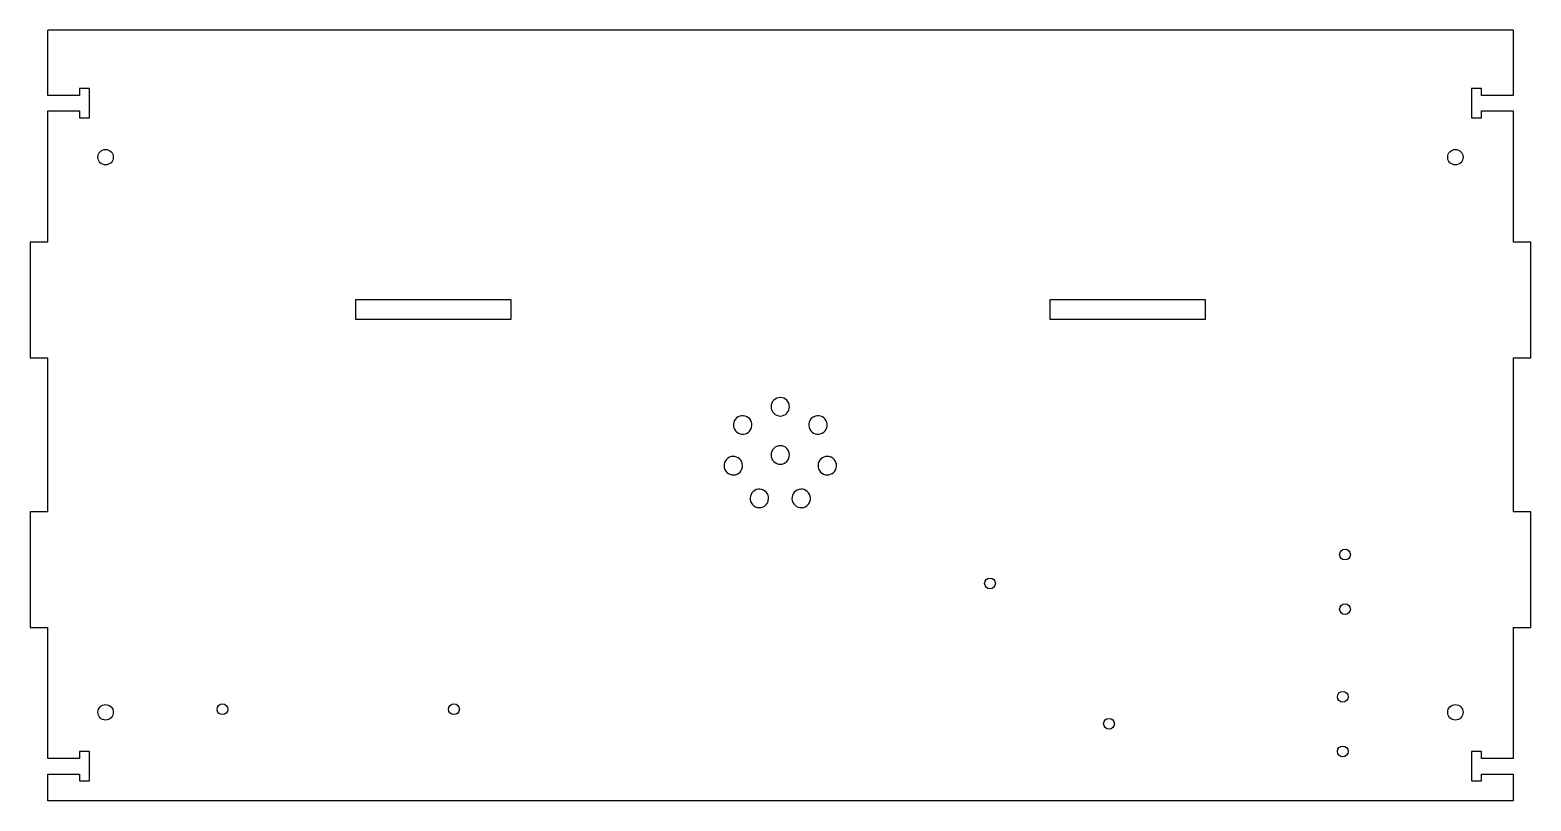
# Model space of a CAD drawing. Header units: millimetres. Extents: x -247 to 247, y -121 to 133.
import ezdxf

# ---------------------------------------------------------------- set-up
doc = ezdxf.new("R2010")
doc.units = ezdxf.units.MM

msp = doc.modelspace()

# ---------------------------------------------------------------- linework, layer by layer
at = {"color": 7, "linetype": 'Continuous', "lineweight": 25}
for p, q in [((-241.3, 111.76), (-241.3, 133.35)), ((241.3, 133.35), (-241.3, 133.35)), ((241.3, 133.35), (241.3, 111.76)), ((-230.89, 114.05), (-230.89, 111.76)), ((-227.58, 114.05), (-230.89, 114.05)), ((-227.58, 104.39), (-227.58, 114.05)), ((227.58, 114.05), (227.58, 104.39)), ((230.89, 114.05), (227.58, 114.05)), ((230.89, 111.76), (230.89, 114.05)), ((-230.89, 111.76), (-241.3, 111.76)), ((241.3, 111.76), (230.89, 111.76)), ((-241.3, 106.68), (-230.89, 106.68)), ((-241.3, 63.5), (-241.3, 106.68)), ((-230.89, 106.68), (-230.89, 104.39)), ((-230.89, 104.39), (-227.58, 104.39)), ((227.58, 104.39), (230.89, 104.39)), ((230.89, 106.68), (241.3, 106.68)), ((230.89, 104.39), (230.89, 106.68)), ((241.3, 106.68), (241.3, 63.5)), ((-241.3, 63.5), (-247.14, 63.5)), ((-247.14, 63.5), (-247.14, 25.4)), ((247.14, 63.5), (241.3, 63.5)), ((247.14, 25.4), (247.14, 63.5)), ((-139.83, 44.58), (-88.77, 44.58)), ((-139.83, 37.97), (-139.83, 44.58)), ((-88.77, 44.58), (-88.77, 37.97)), ((88.77, 44.58), (139.83, 44.58)), ((88.77, 37.97), (88.77, 44.58)), ((139.83, 44.58), (139.83, 37.97)), ((-88.77, 37.97), (-139.83, 37.97)), ((139.83, 37.97), (88.77, 37.97)), ((-247.14, 25.4), (-241.3, 25.4)), ((-241.3, -25.4), (-241.3, 25.4)), ((241.3, 25.4), (241.3, -25.4)), ((241.3, 25.4), (247.14, 25.4)), ((-241.3, -25.4), (-247.14, -25.4)), ((-247.14, -25.4), (-247.14, -63.5)), ((247.14, -25.4), (241.3, -25.4)), ((247.14, -63.5), (247.14, -25.4)), ((-247.14, -63.5), (-241.3, -63.5)), ((-241.3, -106.68), (-241.3, -63.5)), ((241.3, -63.5), (241.3, -106.68)), ((241.3, -63.5), (247.14, -63.5)), ((-230.89, -106.68), (-241.3, -106.68)), ((-230.89, -104.39), (-230.89, -106.68)), ((-227.58, -104.39), (-230.89, -104.39)), ((-227.58, -114.05), (-227.58, -104.39)), ((227.58, -104.39), (227.58, -114.05)), ((230.89, -104.39), (227.58, -104.39)), ((230.89, -106.68), (230.89, -104.39)), ((241.3, -106.68), (230.89, -106.68)), ((-241.3, -111.76), (-230.89, -111.76)), ((-241.3, -120.65), (-241.3, -111.76)), ((-230.89, -111.76), (-230.89, -114.05)), ((230.89, -111.76), (241.3, -111.76)), ((230.89, -114.05), (230.89, -111.76)), ((241.3, -111.76), (241.3, -120.65)), ((-230.89, -114.05), (-227.58, -114.05)), ((227.58, -114.05), (230.89, -114.05)), ((241.3, -120.65), (-241.3, -120.65))]:
    msp.add_line(p, q, dxfattribs=at)
for centre, radius in [((-222.25, 91.44), 2.54), ((222.25, 91.44), 2.54), ((185.9, -39.47), 1.78), ((68.99, -48.97), 1.78), ((185.9, -57.45), 1.78), ((-222.25, -91.44), 2.54), ((-183.77, -90.42), 1.78), ((-107.54, -90.42), 1.78), ((185.17, -86.33), 1.78), ((222.25, -91.44), 2.54), ((108.18, -95.2), 1.78), ((185.17, -104.32), 1.78)]:
    msp.add_circle(centre, radius, dxfattribs=at)
for points, knots in [([(2.97, 9.23), (2.97, 10.91), (1.61, 12.27), (-0.07, 12.27), (-1.76, 12.27), (-3.12, 10.91), (-3.12, 9.23)], [2, 2, 2, 2, 3, 3, 3, 4, 4, 4, 4]), ([(-10.58, 5.63), (-11.9, 6.68), (-13.82, 6.47), (-14.87, 5.15), (-15.92, 3.83), (-15.7, 1.92), (-14.39, 0.87)], [2, 2, 2, 2, 3, 3, 3, 4, 4, 4, 4]), ([(-14.39, 0.87), (-13.07, -0.18), (-11.15, 0.03), (-10.1, 1.35), (-9.05, 2.66), (-9.27, 4.58), (-10.58, 5.63)], [0, 0, 0, 0, 1, 1, 1, 2, 2, 2, 2]), ([(-3.12, 9.23), (-3.12, 7.54), (-1.76, 6.18), (-0.07, 6.18), (1.61, 6.18), (2.97, 7.54), (2.97, 9.23)], [0, 0, 0, 0, 1, 1, 1, 2, 2, 2, 2]), ([(10.44, 5.63), (9.12, 4.58), (8.91, 2.66), (9.96, 1.35), (11, 0.03), (12.92, -0.18), (14.24, 0.87)], [0, 0, 0, 0, 1, 1, 1, 2, 2, 2, 2]), ([(14.24, 0.87), (15.55, 1.92), (15.77, 3.83), (14.72, 5.15), (13.67, 6.47), (11.75, 6.68), (10.44, 5.63)], [2, 2, 2, 2, 3, 3, 3, 4, 4, 4, 4]), ([(2.97, -6.65), (2.97, -4.97), (1.61, -3.6), (-0.07, -3.6), (-1.76, -3.6), (-3.12, -4.97), (-3.12, -6.65)], [2, 2, 2, 2, 3, 3, 3, 4, 4, 4, 4]), ([(-16.23, -7.21), (-17.87, -7.58), (-18.9, -9.22), (-18.52, -10.86), (-18.15, -12.5), (-16.51, -13.53), (-14.87, -13.15)], [2, 2, 2, 2, 3, 3, 3, 4, 4, 4, 4]), ([(-14.87, -13.15), (-13.23, -12.78), (-12.2, -11.14), (-12.58, -9.5), (-12.95, -7.86), (-14.59, -6.84), (-16.23, -7.21)], [0, 0, 0, 0, 1, 1, 1, 2, 2, 2, 2]), ([(-3.12, -6.65), (-3.12, -8.33), (-1.76, -9.7), (-0.07, -9.7), (1.61, -9.7), (2.97, -8.33), (2.97, -6.65)], [0, 0, 0, 0, 1, 1, 1, 2, 2, 2, 2]), ([(16.08, -7.21), (14.44, -6.84), (12.81, -7.86), (12.43, -9.5), (12.06, -11.14), (13.08, -12.78), (14.73, -13.15)], [0, 0, 0, 0, 1, 1, 1, 2, 2, 2, 2]), ([(14.73, -13.15), (16.37, -13.53), (18, -12.5), (18.37, -10.86), (18.75, -9.22), (17.72, -7.58), (16.08, -7.21)], [2, 2, 2, 2, 3, 3, 3, 4, 4, 4, 4]), ([(-9.71, -19.63), (-10.44, -21.15), (-9.8, -22.97), (-8.28, -23.7), (-6.77, -24.43), (-4.95, -23.79), (-4.22, -22.27)], [2, 2, 2, 2, 3, 3, 3, 4, 4, 4, 4]), ([(-4.22, -22.27), (-3.49, -20.76), (-4.12, -18.94), (-5.64, -18.21), (-7.16, -17.48), (-8.98, -18.11), (-9.71, -19.63)], [0, 0, 0, 0, 1, 1, 1, 2, 2, 2, 2]), ([(9.56, -19.63), (8.83, -18.11), (7.01, -17.48), (5.49, -18.21), (3.98, -18.94), (3.34, -20.76), (4.07, -22.27)], [0, 0, 0, 0, 1, 1, 1, 2, 2, 2, 2]), ([(4.07, -22.27), (4.8, -23.79), (6.62, -24.43), (8.14, -23.7), (9.65, -22.97), (10.29, -21.15), (9.56, -19.63)], [2, 2, 2, 2, 3, 3, 3, 4, 4, 4, 4])]:
    msp.add_open_spline(points, degree=3, knots=knots, dxfattribs=at)

doc.saveas('drawing.dxf')
